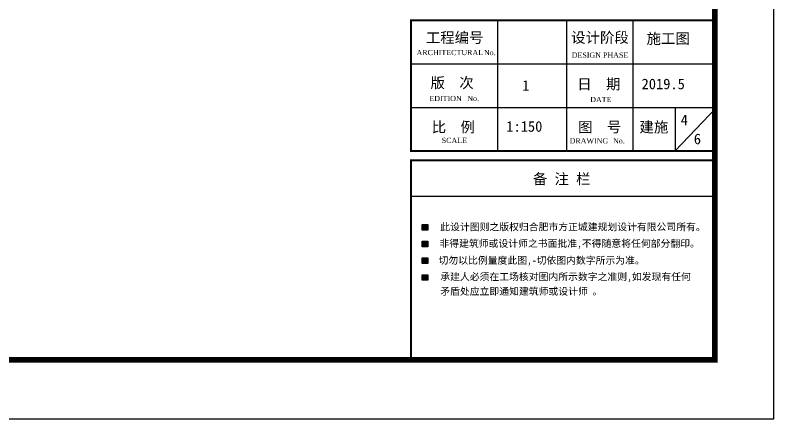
# Model space of a CAD drawing. Extents: x 962303 to 1579583, y -174742 to 224716.
# Drawn here: x 1560308 to 1579583, y -48742 to -38479 of the extents above; entities that cross this region are included whole.
import ezdxf

# ---------------------------------------------------------------- set-up
doc = ezdxf.new("R2010")
doc.units = 0
doc.header["$LTSCALE"] = 1000
doc.header["$MEASUREMENT"] = 0
for name, color, linetype in [('1', 140, 'Continuous'), ('PUB_TEXT', 7, 'Continuous'), ('PUB_TITLE', 4, 'Continuous')]:
    doc.layers.add(name, color=color, linetype=linetype)
doc.styles.add('GHF', font='times.ttf')
doc.styles.add('STYLE1', font='simhei.ttf', dxfattribs={"width": 0.8})

# ---------------------------------------------------------------- blocks, each defined once
blk = doc.blocks.new('*U6')
at = {"layer": 'PUB_TEXT', "style": 'STYLE1'}
blk.add_text('备 注 栏', height=180, dxfattribs=at).set_placement((503976, -819747))

msp = doc.modelspace()

# ---------------------------------------------------------------- hatches: boundary and pattern name
for points in [[(1570647.8, -43946.3), (1570790.3, -43946.3), (1570790.3, -43803.9), (1570647.8, -43803.9)], [(1570647.8, -44370.5), (1570790.3, -44370.5), (1570790.3, -44228.1), (1570647.8, -44228.1)], [(1570647.8, -44794.7), (1570790.3, -44794.7), (1570790.3, -44652.3), (1570647.8, -44652.3)], [(1570647.8, -45218.9), (1570790.3, -45218.9), (1570790.3, -45076.6), (1570647.8, -45076.6)]]:
    msp.add_hatch(color=256).paths.add_polyline_path(points)

# ---------------------------------------------------------------- linework, layer by layer
for points in [[(1570647.8, -43803.9), (1570790.3, -43803.9), (1570790.3, -43946.3), (1570647.8, -43946.3)], [(1570647.8, -44228.1), (1570790.3, -44228.1), (1570790.3, -44370.5), (1570647.8, -44370.5)], [(1570647.8, -44652.3), (1570790.3, -44652.3), (1570790.3, -44794.7), (1570647.8, -44794.7)], [(1570647.8, -45076.6), (1570790.3, -45076.6), (1570790.3, -45218.9), (1570647.8, -45218.9)]]:
    msp.add_lwpolyline(points, close=True)
at = {"layer": '1'}
msp.add_line((1571030.5, -42172.3), (1578122.8, -42172.3), dxfattribs=at)
at = {"layer": 'PUB_TITLE', "color": 4}
for p, q in [((1570361.3, -38608.8), (1578122.8, -38608.8)), ((1570361.3, -38608.8), (1578122.8, -38608.8)), ((1572566, -38608.8), (1572566, -41929.6)), ((1574311.9, -38608.8), (1574311.9, -41929.6)), ((1575998.8, -38608.8), (1575998.8, -41929.6)), ((1570361.3, -39715.7), (1578122.8, -39715.7)), ((1570361.3, -40822.7), (1578122.8, -40822.7)), ((1578122.8, -40822.7), (1577078.6, -41929.6)), ((1577078.6, -40822.7), (1577078.6, -41929.6)), ((1570361.3, -43077.5), (1578122.8, -43077.5))]:
    msp.add_line(p, q, dxfattribs=at)
at = {"layer": 'PUB_TITLE'}
msp.add_lwpolyline([(1334333.3, -48741.9), (1579583.3, -48741.9), (1579583.3, 14258.1), (1334333.3, 14258.1)], close=True, dxfattribs=at)
at = {"layer": 'PUB_TITLE', "const_width": 150}
msp.add_lwpolyline([(1338083.3, -47241.9), (1578083.3, -47241.9), (1578083.3, 12758.1), (1338083.3, 12758.1)], close=True, dxfattribs=at)
at = {"layer": 'PUB_TITLE', "color": 4, "const_width": 52.2}
msp.add_lwpolyline([(1570361.3, -38608.8), (1578122.8, -38608.8), (1578122.8, -41929.6), (1570361.3, -41929.6)], close=True, dxfattribs=at)
msp.add_lwpolyline([(1570361.3, -47241.9), (1570361.3, -42172.3), (1578122.8, -42172.3), (1578122.8, -46566.7)], dxfattribs=at)

# ---------------------------------------------------------------- block references
at = {"xscale": 1.490946404387368, "yscale": 1.490946356278655, "zscale": 1.490946367463025}
msp.add_blockref('*U6', (822061.2, 1179422.2), dxfattribs=at)

# ---------------------------------------------------------------- texts
at = {"layer": 'PUB_TEXT'}
for s, height, style, p in [('工程编号', 268.37, 'STYLE1', (1570742.5, -39184.3)), (' 设计阶段', 268.37, 'STYLE1', (1574251.7, -39180.8)), ('施工图', 269.27, 'STYLE1', (1576350.2, -39207.9)), ('ARCHITECTURAL', 132.843, 'GHF', (1570506, -39495.5)), ('No.', 132.84, 'GHF', (1572218.8, -39495.5)), ('     DESIGN PHASE', 132.843, 'GHF', (1574194.4, -39560.4)), ('版  次', 268.37, 'STYLE1', (1570860.5, -40332)), ('日  期', 268.37, 'STYLE1', (1574588, -40365.2)), ('1', 269.3, 'STYLE1', (1573192.9, -40402)), ('2019.5', 269.27, 'STYLE1', (1576223.3, -40362)), ('EDITION', 132.84, 'GHF', (1570831.3, -40663.6)), ('No.', 132.84, 'GHF', (1571795.1, -40663.6)), ('DATE', 132.84, 'GHF', (1574918.1, -40689.7)), ('4', 269.3, 'STYLE1', (1577216.7, -41279.4)), ('比  例', 268.37, 'STYLE1', (1570891.3, -41457.7)), ('1:150', 269.27, 'STYLE1', (1572785.8, -41442.7)), ('图  号', 268.37, 'STYLE1', (1574611.4, -41457.4)), ('建施', 269.27, 'STYLE1', (1576168.7, -41459.5)), ('SCALE', 132.84, 'GHF', (1571146.1, -41729.9)), ('DRAWING', 132.84, 'GHF', (1574394.9, -41740.9)), ('No.', 132.84, 'GHF', (1575498.6, -41740.9)), ('6', 269.3, 'STYLE1', (1577550.4, -41759.7))]:
    msp.add_text(s, height=height, dxfattribs=dict(at, style=style)).set_placement(p)
at = {"layer": 'PUB_TEXT', "style": 'STYLE1', "width": 1}
for s, p in [('此设计图则之版权归合肥市方正城建规划设计有限公司所有。', (1571107.6, -43951.7)), ('非得建筑师或设计师之书面批准,不得随意将任何部分翻印。', (1571086.7, -44372.8)), ('切勿以比例量度此图,-切依图内数字所示为准。', (1571064.8, -44801.6)), ('承建人必须在工场核对图内所示数字之准则,如发现有任何', (1571107.6, -45219.4)), ('矛盾处应立即通知建筑师或设计师 。', (1571107.6, -45589.7))]:
    msp.add_text(s, height=178.466, dxfattribs=at).set_placement(p)

doc.saveas('drawing.dxf')
